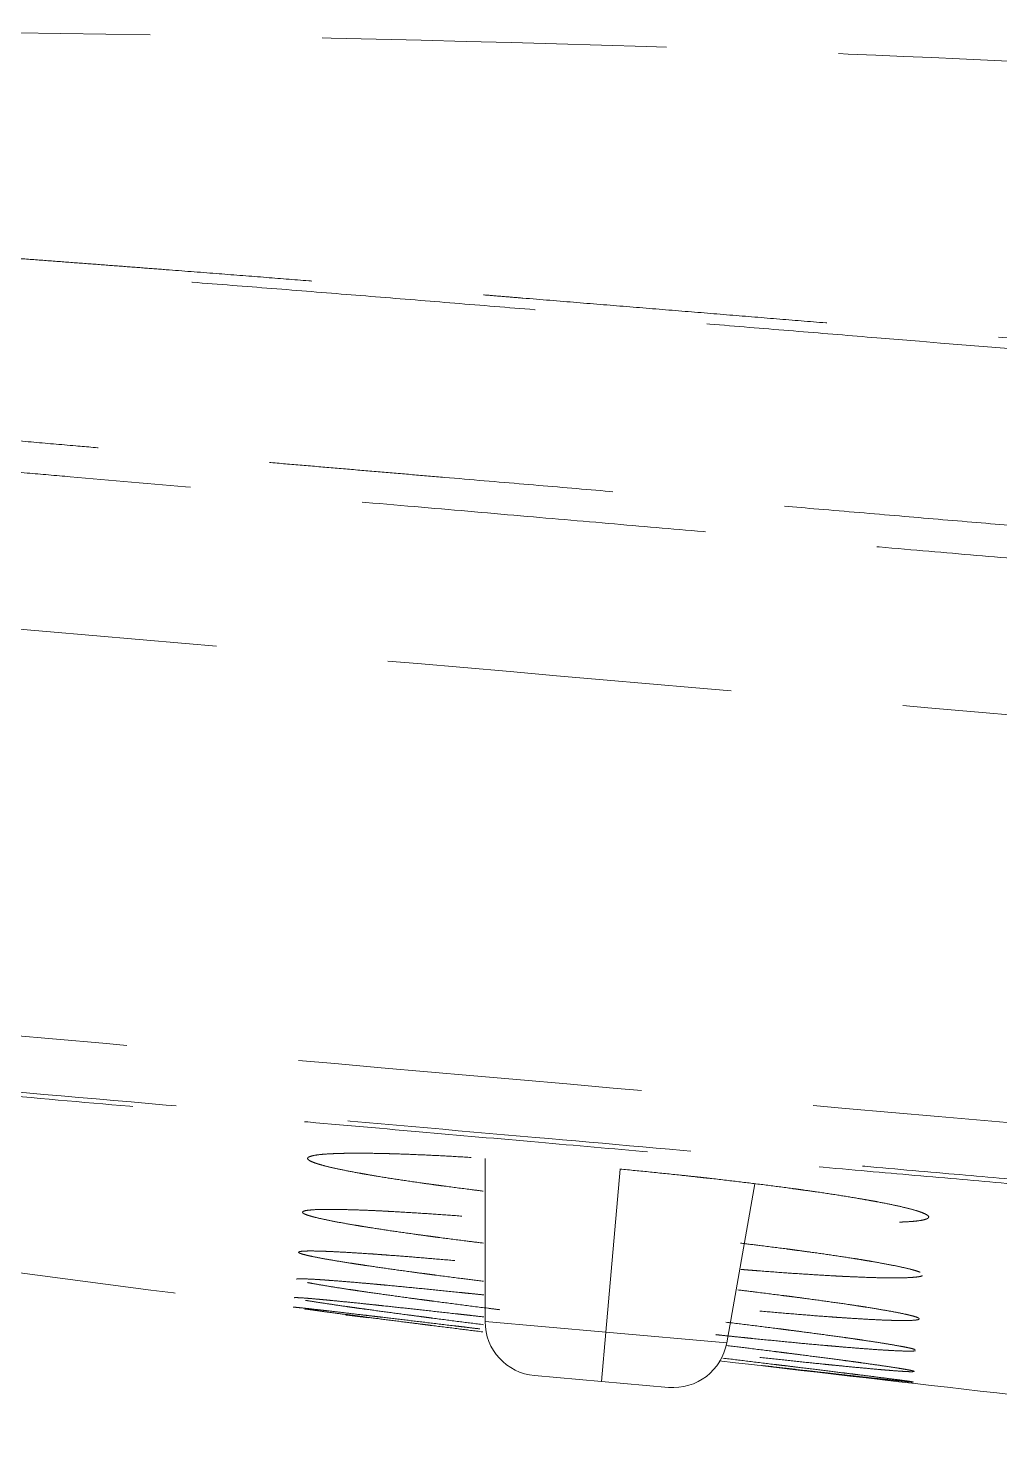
# Model space of a CAD drawing. Header units: millimetres. Extents: x 2433 to 4809, y -10272 to -6912.
# Drawn here: x 3929.85 to 3947.75, y -8259.06 to -8232.76 of the extents above; entities that cross this region are included whole.
import ezdxf

# ---------------------------------------------------------------- set-up
doc = ezdxf.new("R2010")
doc.units = ezdxf.units.MM
doc.linetypes.add('HIDDEN', pattern=[9.525, 6.35, -3.175])
doc.linetypes.add('HIDDEN2', pattern=[4.7625, 3.175, -1.5875])
doc.layers.add('HIDDEN', color=252, linetype='HIDDEN2', lineweight=13)

msp = doc.modelspace()

# ---------------------------------------------------------------- linework, layer by layer
at = {"layer": 'HIDDEN', "linetype": 'HIDDEN', "lineweight": 18, "extrusion": (-1, -2.22045e-16, 0)}
for p, q in [((3938.27, -8253.582), (3938.27, -8256.588)), ((3940.498, -8256.783), (3940.76, -8253.779)), ((3942.725, -8256.978), (3943.241, -8254.053)), ((3940.498, -8256.783), (3938.27, -8256.588)), ((3940.418, -8257.693), (3940.498, -8256.783)), ((3940.498, -8256.783), (3942.725, -8256.978)), ((3940.418, -8257.693), (3939.183, -8257.585)), ((3940.418, -8257.693), (3941.653, -8257.801))]:
    msp.add_line(p, q, dxfattribs=at)
at = {"layer": 'HIDDEN', "linetype": 'HIDDEN', "lineweight": 18}
for centre, start, end in [((3939.27, -8256.588), 180, 265), ((3941.74, -8256.805), 265, 350)]:
    msp.add_arc(centre, 1, start, end, dxfattribs=at)
for points, knots in [([(3951.131, -8233.518), (3948.389, -8233.373), (3941.222, -8233.049), (3928.831, -8232.78), (3917.337, -8232.755), (3910.279, -8232.955), (3908.437, -8233.02)], [0, 0, 0, 0, 0.192828, 0.503966, 0.870556, 1, 1, 1, 1]), ([(4024.563, -8245.685), (4024.448, -8245.672), (4024.219, -8245.646), (4023.875, -8245.608), (4023.53, -8245.57), (4023.186, -8245.531), (4022.841, -8245.493), (4022.497, -8245.456), (4022.152, -8245.418), (4021.807, -8245.38), (4021.462, -8245.343), (4021.117, -8245.306), (4020.771, -8245.269), (4020.426, -8245.231), (4020.08, -8245.195), (4019.735, -8245.158), (4019.389, -8245.121), (4019.043, -8245.085), (4018.696, -8245.048), (4018.35, -8245.012), (4018.052, -8244.981), (4017.768, -8244.952), (4017.466, -8244.92), (4017.063, -8244.879), (4016.559, -8244.827), (4015.953, -8244.765), (4015.247, -8244.693), (4014.438, -8244.612), (4013.527, -8244.52), (4012.515, -8244.42), (4011.092, -8244.28), (4009.287, -8244.105), (4007.124, -8243.9), (4004.935, -8243.696), (4002.721, -8243.49), (4000.495, -8243.283), (3998.206, -8243.071), (3995.857, -8242.853), (3993.448, -8242.63), (3991.039, -8242.408), (3988.632, -8242.186), (3986.228, -8241.966), (3983.828, -8241.746), (3981.431, -8241.528), (3979.039, -8241.312), (3976.651, -8241.098), (3974.267, -8240.887), (3972.33, -8240.716), (3970.685, -8240.573), (3969.178, -8240.442), (3967.212, -8240.273), (3964.784, -8240.065), (3961.89, -8239.82), (3958.963, -8239.575), (3955.536, -8239.289), (3951.137, -8238.924), (3947.101, -8238.591), (3944.044, -8238.34), (3942.59, -8238.221), (3941.124, -8238.1), (3939.65, -8237.979), (3938.175, -8237.859), (3936.71, -8237.739), (3935.25, -8237.622), (3933.787, -8237.506), (3932.227, -8237.385), (3930.66, -8237.265), (3929.177, -8237.154), (3927.952, -8237.063), (3926.985, -8236.993), (3926.274, -8236.942), (3925.685, -8236.9), (3925.134, -8236.861), (3924.534, -8236.819), (3923.935, -8236.778), (3923.336, -8236.737), (3922.737, -8236.697), (3922.139, -8236.657), (3921.541, -8236.617), (3920.943, -8236.578), (3920.346, -8236.539), (3919.749, -8236.5), (3919.351, -8236.475), (3919.152, -8236.462)], [0, 0, 0, 0, 0.003281, 0.006564, 0.009847, 0.013131, 0.016416, 0.019702, 0.022988, 0.026276, 0.029564, 0.032853, 0.036143, 0.039434, 0.042725, 0.046019, 0.049313, 0.052609, 0.055907, 0.059206, 0.062506, 0.064428, 0.067306, 0.071141, 0.075936, 0.081693, 0.088416, 0.096107, 0.104767, 0.1144, 0.125, 0.145345, 0.165834, 0.18664, 0.207702, 0.22888, 0.249995, 0.272859, 0.295713, 0.318553, 0.341371, 0.36416, 0.386914, 0.409625, 0.432291, 0.45491, 0.477487, 0.500036, 0.509962, 0.524224, 0.542838, 0.565827, 0.593224, 0.625058, 0.648979, 0.690618, 0.750053, 0.763742, 0.777533, 0.791423, 0.805433, 0.819477, 0.833379, 0.847143, 0.861035, 0.87501, 0.891555, 0.905627, 0.917249, 0.92643, 0.933176, 0.937495, 0.943195, 0.948888, 0.954576, 0.960262, 0.965947, 0.97163, 0.97731, 0.982987, 0.988661, 0.994332, 1, 1, 1, 1]), ([(3919.242, -8236.285), (3919.341, -8236.292), (3919.537, -8236.304), (3919.827, -8236.322), (3920.112, -8236.34), (3920.39, -8236.358), (3920.662, -8236.375), (3920.928, -8236.392), (3921.187, -8236.409), (3921.441, -8236.425), (3921.688, -8236.441), (3921.929, -8236.457), (3922.164, -8236.472), (3922.393, -8236.487), (3922.616, -8236.502), (3922.833, -8236.516), (3923.044, -8236.53), (3923.248, -8236.544), (3923.447, -8236.557), (3923.639, -8236.57), (3923.826, -8236.583), (3924.006, -8236.595), (3924.181, -8236.607), (3924.349, -8236.619), (3924.512, -8236.63), (3924.669, -8236.641), (3924.819, -8236.651), (3924.964, -8236.661), (3925.103, -8236.671), (3925.236, -8236.68), (3925.363, -8236.689), (3925.484, -8236.697), (3925.6, -8236.705), (3925.709, -8236.713), (3925.995, -8236.733), (3926.453, -8236.765), (3927.079, -8236.809), (3927.687, -8236.853), (3928.277, -8236.896), (3928.851, -8236.937), (3929.407, -8236.978), (3929.945, -8237.018), (3930.467, -8237.057), (3930.971, -8237.095), (3931.459, -8237.132), (3931.93, -8237.168), (3932.545, -8237.215), (3933.295, -8237.273), (3934.172, -8237.341), (3934.893, -8237.398), (3935.468, -8237.444), (3935.907, -8237.479), (3936.334, -8237.513), (3936.747, -8237.546), (3937.148, -8237.579), (3937.536, -8237.61), (3937.911, -8237.641), (3938.274, -8237.67), (3938.624, -8237.699), (3939.186, -8237.745), (3939.956, -8237.808), (3940.933, -8237.888), (3941.892, -8237.966), (3942.832, -8238.043), (3943.753, -8238.119), (3944.657, -8238.193), (3945.829, -8238.289), (3947.258, -8238.406), (3948.931, -8238.544), (3950.55, -8238.677), (3952.375, -8238.828), (3954.391, -8238.995), (3956.588, -8239.177), (3958.404, -8239.328), (3959.863, -8239.45), (3960.987, -8239.545), (3962.091, -8239.637), (3963.178, -8239.729), (3964.251, -8239.82), (3965.243, -8239.904), (3966.157, -8239.982), (3966.992, -8240.054), (3967.818, -8240.125), (3968.638, -8240.195), (3969.455, -8240.266), (3970.271, -8240.336), (3971.088, -8240.407), (3972.07, -8240.493), (3973.215, -8240.594), (3974.522, -8240.709), (3975.833, -8240.825), (3977.158, -8240.944), (3978.313, -8241.047), (3979.293, -8241.135), (3980.094, -8241.207), (3980.901, -8241.281), (3981.717, -8241.354), (3982.542, -8241.429), (3983.379, -8241.506), (3984.227, -8241.583), (3985.215, -8241.673), (3986.348, -8241.777), (3987.632, -8241.895), (3988.947, -8242.016), (3990.297, -8242.14), (3992.269, -8242.322), (3994.925, -8242.568), (3997.66, -8242.822), (3999.889, -8243.029), (4001.335, -8243.164), (4002.605, -8243.282), (4003.701, -8243.384), (4004.745, -8243.481), (4005.747, -8243.575), (4006.719, -8243.666), (4007.771, -8243.765), (4008.905, -8243.873), (4010.123, -8243.991), (4011.146, -8244.09), (4011.953, -8244.17), (4012.525, -8244.227), (4013.121, -8244.286), (4013.74, -8244.348), (4014.383, -8244.413), (4015.05, -8244.481), (4015.742, -8244.551), (4016.459, -8244.625), (4017.2, -8244.702), (4017.781, -8244.763), (4018.203, -8244.807), (4018.467, -8244.835), (4018.759, -8244.866), (4019.08, -8244.9), (4019.429, -8244.937), (4019.807, -8244.978), (4020.213, -8245.021), (4020.649, -8245.068), (4021.113, -8245.119), (4021.607, -8245.172), (4022.13, -8245.23), (4022.682, -8245.291), (4023.264, -8245.355), (4023.876, -8245.424), (4024.294, -8245.471), (4024.507, -8245.495)], [0, 0, 0, 0, 0.002823, 0.005587, 0.008292, 0.010937, 0.013524, 0.016052, 0.018521, 0.020931, 0.023283, 0.025576, 0.027811, 0.029988, 0.032107, 0.034168, 0.036172, 0.038117, 0.040006, 0.041836, 0.04361, 0.045326, 0.046986, 0.048589, 0.050135, 0.051624, 0.053057, 0.054434, 0.055754, 0.057018, 0.058227, 0.059379, 0.060476, 0.061517, 0.062503, 0.068621, 0.07457, 0.080351, 0.085965, 0.091412, 0.096695, 0.101814, 0.10677, 0.111564, 0.116198, 0.120673, 0.12499, 0.13373, 0.142059, 0.149983, 0.154282, 0.158455, 0.162505, 0.166432, 0.170237, 0.173922, 0.177486, 0.180932, 0.184261, 0.187474, 0.196934, 0.206214, 0.215314, 0.224238, 0.232986, 0.24156, 0.249963, 0.266367, 0.282243, 0.297602, 0.312462, 0.334181, 0.354986, 0.374969, 0.385842, 0.396496, 0.406957, 0.417254, 0.427417, 0.437479, 0.445493, 0.453404, 0.461233, 0.469005, 0.476743, 0.48447, 0.492211, 0.49999, 0.512416, 0.524782, 0.537188, 0.549729, 0.562501, 0.570038, 0.577629, 0.585285, 0.593022, 0.60085, 0.608784, 0.616834, 0.62501, 0.636907, 0.649085, 0.661566, 0.674372, 0.687518, 0.717735, 0.750023, 0.765462, 0.781272, 0.791239, 0.80165, 0.812519, 0.821012, 0.830249, 0.840248, 0.851029, 0.86261, 0.875007, 0.880227, 0.88567, 0.891338, 0.897234, 0.90336, 0.909717, 0.916307, 0.923133, 0.930196, 0.937497, 0.939745, 0.942263, 0.94505, 0.948107, 0.951437, 0.95504, 0.958918, 0.963072, 0.967504, 0.972214, 0.977206, 0.982479, 0.988035, 0.993875, 1, 1, 1, 1]), ([(4026.015, -8248.854), (4025.937, -8248.846), (4025.781, -8248.83), (4025.547, -8248.806), (4025.315, -8248.783), (4025.084, -8248.759), (4024.854, -8248.736), (4024.625, -8248.713), (4024.398, -8248.69), (4024.172, -8248.668), (4023.947, -8248.645), (4023.723, -8248.623), (4023.5, -8248.601), (4023.279, -8248.579), (4023.059, -8248.557), (4022.84, -8248.536), (4022.6, -8248.512), (4022.34, -8248.487), (4022.061, -8248.46), (4021.785, -8248.433), (4021.513, -8248.407), (4021.245, -8248.382), (4020.98, -8248.357), (4020.719, -8248.332), (4020.461, -8248.308), (4020.208, -8248.285), (4019.957, -8248.262), (4019.711, -8248.239), (4019.468, -8248.217), (4019.236, -8248.196), (4019.011, -8248.176), (4018.788, -8248.156), (4018.556, -8248.135), (4018.313, -8248.114), (4018.061, -8248.092), (4017.799, -8248.069), (4017.551, -8248.047), (4017.319, -8248.027), (4017.106, -8248.008), (4016.894, -8247.99), (4016.682, -8247.971), (4016.47, -8247.953), (4016.259, -8247.934), (4016.047, -8247.916), (4015.877, -8247.901), (4015.747, -8247.89), (4015.655, -8247.882), (4015.557, -8247.874), (4015.454, -8247.865), (4015.346, -8247.855), (4015.232, -8247.845), (4015.114, -8247.835), (4014.99, -8247.824), (4014.861, -8247.813), (4014.727, -8247.801), (4014.587, -8247.789), (4014.443, -8247.776), (4014.293, -8247.763), (4014.048, -8247.741), (4013.712, -8247.712), (4013.286, -8247.674), (4012.863, -8247.637), (4012.115, -8247.57), (4011.046, -8247.476), (4009.664, -8247.352), (4008.305, -8247.231), (4006.968, -8247.111), (4005.78, -8247.004), (4004.737, -8246.91), (4003.839, -8246.829), (4002.96, -8246.749), (4002.1, -8246.672), (4001.259, -8246.596), (4000.438, -8246.522), (3999.635, -8246.45), (3998.61, -8246.357), (3997.378, -8246.246), (3995.953, -8246.117), (3994.591, -8245.995), (3993.293, -8245.877), (3992.024, -8245.763), (3990.782, -8245.651), (3989.564, -8245.541), (3988.401, -8245.436), (3987.294, -8245.336), (3986.241, -8245.241), (3985.255, -8245.152), (3984.33, -8245.068), (3983.461, -8244.99), (3982.627, -8244.914), (3981.682, -8244.829), (3980.636, -8244.735), (3979.5, -8244.633), (3978.563, -8244.548), (3977.807, -8244.481), (3977.217, -8244.428), (3976.643, -8244.376), (3976.085, -8244.327), (3975.539, -8244.278), (3974.892, -8244.22), (3974.146, -8244.154), (3973.293, -8244.079), (3972.444, -8244.004), (3971.593, -8243.93), (3970.742, -8243.855), (3969.988, -8243.79), (3969.327, -8243.732), (3968.759, -8243.683), (3968.018, -8243.619), (3967.088, -8243.539), (3965.952, -8243.442), (3964.964, -8243.358), (3964.134, -8243.287), (3963.477, -8243.231), (3962.796, -8243.173), (3962.089, -8243.113), (3961.066, -8243.027), (3959.686, -8242.91), (3958.302, -8242.793), (3957.204, -8242.699), (3956.429, -8242.634), (3955.624, -8242.566), (3954.787, -8242.495), (3953.92, -8242.421), (3953.022, -8242.345), (3952.092, -8242.267), (3951.05, -8242.178), (3949.885, -8242.08), (3948.586, -8241.97), (3947.223, -8241.854), (3945.797, -8241.733), (3944.407, -8241.615), (3943.054, -8241.501), (3941.745, -8241.39), (3940.383, -8241.274), (3938.969, -8241.154), (3937.813, -8241.056), (3936.929, -8240.981), (3936.333, -8240.93), (3935.731, -8240.879), (3935.124, -8240.827), (3934.511, -8240.775), (3933.892, -8240.722), (3933.268, -8240.669), (3932.639, -8240.615), (3932.005, -8240.56), (3931.365, -8240.505), (3930.663, -8240.445), (3929.895, -8240.378), (3929.056, -8240.305), (3928.199, -8240.231), (3927.506, -8240.17), (3926.984, -8240.125), (3926.641, -8240.095), (3926.302, -8240.065), (3925.967, -8240.035), (3925.694, -8240.011), (3925.483, -8239.993), (3925.334, -8239.979), (3925.191, -8239.967), (3925.052, -8239.955), (3924.918, -8239.943), (3924.789, -8239.932), (3924.666, -8239.921), (3924.547, -8239.91), (3924.434, -8239.9), (3924.325, -8239.891), (3924.222, -8239.882), (3924.124, -8239.874), (3924.031, -8239.866), (3923.91, -8239.855), (3923.761, -8239.842), (3923.579, -8239.827), (3923.395, -8239.811), (3923.209, -8239.796), (3923.02, -8239.78), (3922.828, -8239.765), (3922.635, -8239.749), (3922.439, -8239.733), (3922.266, -8239.72), (3922.117, -8239.708), (3921.993, -8239.698), (3921.872, -8239.688), (3921.751, -8239.679), (3921.633, -8239.67), (3921.516, -8239.66), (3921.401, -8239.651), (3921.288, -8239.643), (3921.176, -8239.634), (3921.066, -8239.625), (3920.957, -8239.617), (3920.851, -8239.608), (3920.746, -8239.6), (3920.642, -8239.592), (3920.448, -8239.577), (3920.162, -8239.555), (3919.784, -8239.526), (3919.406, -8239.497), (3919.028, -8239.468), (3918.65, -8239.44), (3918.273, -8239.412), (3917.895, -8239.384), (3917.517, -8239.356), (3917.266, -8239.337), (3917.14, -8239.328)], [0, 0, 0, 0, 0.002163, 0.004315, 0.006455, 0.008584, 0.010701, 0.012807, 0.014901, 0.016983, 0.019054, 0.021114, 0.023162, 0.025199, 0.027224, 0.029237, 0.031239, 0.033842, 0.036411, 0.038947, 0.041449, 0.043918, 0.046353, 0.048756, 0.051125, 0.053461, 0.055764, 0.058034, 0.060272, 0.062477, 0.064437, 0.066489, 0.068631, 0.070864, 0.073187, 0.0756, 0.078103, 0.080063, 0.082021, 0.083977, 0.085932, 0.087885, 0.089837, 0.091787, 0.093735, 0.09454, 0.095393, 0.096294, 0.097243, 0.09824, 0.099285, 0.100378, 0.101519, 0.102708, 0.103944, 0.105227, 0.106558, 0.107936, 0.109362, 0.113317, 0.117239, 0.121128, 0.124984, 0.137905, 0.15062, 0.163121, 0.175403, 0.187458, 0.195883, 0.204134, 0.212208, 0.220107, 0.227829, 0.235374, 0.242743, 0.249935, 0.263598, 0.27668, 0.289178, 0.301094, 0.31243, 0.324112, 0.335287, 0.345955, 0.356116, 0.365774, 0.374937, 0.383246, 0.391223, 0.398869, 0.406191, 0.417235, 0.427641, 0.437446, 0.443025, 0.448435, 0.453691, 0.458808, 0.463805, 0.468701, 0.476608, 0.484329, 0.492175, 0.499956, 0.507736, 0.515584, 0.520716, 0.525912, 0.531211, 0.541104, 0.551477, 0.562467, 0.568279, 0.574302, 0.580545, 0.587016, 0.593721, 0.608689, 0.624975, 0.631801, 0.638904, 0.646289, 0.653957, 0.66191, 0.67015, 0.678675, 0.687484, 0.698822, 0.71074, 0.723241, 0.736326, 0.749993, 0.761535, 0.773556, 0.786058, 0.79904, 0.812502, 0.817923, 0.823398, 0.828926, 0.834507, 0.840139, 0.845823, 0.851558, 0.857344, 0.863179, 0.869063, 0.874996, 0.882558, 0.890287, 0.898183, 0.906246, 0.909445, 0.912609, 0.915735, 0.918824, 0.921875, 0.923296, 0.92467, 0.925997, 0.927278, 0.928512, 0.929699, 0.930839, 0.931933, 0.932979, 0.933979, 0.934931, 0.935836, 0.936694, 0.937505, 0.939157, 0.94083, 0.942523, 0.944238, 0.945973, 0.94773, 0.949508, 0.951308, 0.953129, 0.954277, 0.955409, 0.956527, 0.957629, 0.958717, 0.959789, 0.960846, 0.961888, 0.962914, 0.963926, 0.964922, 0.965903, 0.966868, 0.967818, 0.968753, 0.972226, 0.975699, 0.979172, 0.982644, 0.986117, 0.989588, 0.99306, 0.99653, 1, 1, 1, 1]), ([(3917.025, -8239.843), (3917.111, -8239.85), (3917.287, -8239.865), (3917.555, -8239.888), (3917.833, -8239.911), (3918.121, -8239.935), (3918.419, -8239.961), (3918.691, -8239.984), (3918.935, -8240.005), (3919.148, -8240.024), (3919.36, -8240.042), (3919.573, -8240.06), (3919.785, -8240.079), (3919.997, -8240.097), (3920.209, -8240.116), (3920.414, -8240.134), (3920.616, -8240.151), (3920.818, -8240.169), (3921.033, -8240.187), (3921.259, -8240.207), (3921.497, -8240.228), (3921.747, -8240.249), (3922.009, -8240.272), (3922.282, -8240.296), (3922.567, -8240.32), (3922.863, -8240.346), (3923.172, -8240.373), (3923.491, -8240.401), (3924.01, -8240.446), (3924.719, -8240.507), (3925.609, -8240.584), (3926.483, -8240.66), (3927.341, -8240.734), (3928.183, -8240.808), (3929.01, -8240.879), (3929.82, -8240.95), (3931.111, -8241.062), (3932.851, -8241.212), (3935.011, -8241.4), (3937.064, -8241.578), (3939.01, -8241.747), (3940.849, -8241.906), (3942.581, -8242.056), (3944.326, -8242.208), (3946.08, -8242.36), (3947.842, -8242.513), (3949.489, -8242.656), (3950.986, -8242.785), (3952.348, -8242.903), (3953.589, -8243.011), (3954.761, -8243.113), (3955.863, -8243.208), (3956.895, -8243.298), (3957.871, -8243.382), (3958.796, -8243.463), (3959.675, -8243.539), (3960.501, -8243.61), (3961.354, -8243.684), (3962.226, -8243.76), (3963.115, -8243.837), (3963.932, -8243.908), (3964.657, -8243.971), (3965.298, -8244.026), (3965.867, -8244.076), (3966.535, -8244.134), (3967.28, -8244.198), (3968.005, -8244.261), (3968.574, -8244.31), (3969.014, -8244.349), (3969.426, -8244.384), (3969.79, -8244.416), (3970.111, -8244.444), (3970.396, -8244.469), (3970.726, -8244.498), (3971.102, -8244.53), (3971.386, -8244.555), (3971.527, -8244.568)], [0, 0, 0, 0, 0.00476, 0.0097, 0.014819, 0.020118, 0.025596, 0.031253, 0.035165, 0.039076, 0.042985, 0.046892, 0.050798, 0.054701, 0.058603, 0.062503, 0.066016, 0.069746, 0.073692, 0.077855, 0.082234, 0.086828, 0.091637, 0.096662, 0.101902, 0.107355, 0.113023, 0.118905, 0.125, 0.141646, 0.158001, 0.174063, 0.189833, 0.205311, 0.220497, 0.235391, 0.249993, 0.29161, 0.331263, 0.368948, 0.404662, 0.438405, 0.47018, 0.499991, 0.53441, 0.566718, 0.59691, 0.624989, 0.649027, 0.671786, 0.693261, 0.713452, 0.73236, 0.749991, 0.767096, 0.783214, 0.798345, 0.812492, 0.830054, 0.846325, 0.861301, 0.874993, 0.88614, 0.896555, 0.906245, 0.922831, 0.937496, 0.946087, 0.954128, 0.961662, 0.968748, 0.974127, 0.979316, 0.984374, 0.992254, 1, 1, 1, 1]), ([(3971.274, -8247.432), (3966.704, -8247.032), (3962.134, -8246.638), (3952.997, -8245.847), (3948.43, -8245.451), (3939.302, -8244.661), (3934.741, -8244.265), (3927.905, -8243.673), (3925.628, -8243.476), (3922.213, -8243.18), (3921.075, -8243.081), (3918.8, -8242.884), (3917.663, -8242.785), (3916.525, -8242.691)], [0, 0, 0, 0, 0.25, 0.25, 0.5, 0.5, 0.75, 0.75, 0.875, 0.875, 0.9375, 0.9375, 1, 1, 1, 1]), ([(3915.85, -8250.112), (3918.125, -8250.314), (3920.401, -8250.512), (3924.956, -8250.911), (3927.234, -8251.11), (3934.071, -8251.71), (3938.633, -8252.11), (3952.332, -8253.311), (3961.475, -8254.113), (3970.619, -8254.913)], [0, 0, 0, 0, 0.125, 0.125, 0.25, 0.25, 0.5, 0.5, 1, 1, 1, 1]), ([(3970.53, -8255.942), (3970.513, -8255.94), (3970.479, -8255.937), (3970.429, -8255.933), (3970.379, -8255.929), (3970.329, -8255.924), (3970.279, -8255.92), (3970.229, -8255.915), (3970.178, -8255.911), (3970.126, -8255.906), (3970.073, -8255.902), (3970.018, -8255.897), (3969.962, -8255.892), (3969.904, -8255.887), (3969.84, -8255.881), (3969.77, -8255.875), (3969.692, -8255.868), (3969.611, -8255.861), (3969.526, -8255.854), (3969.437, -8255.846), (3969.344, -8255.838), (3969.247, -8255.829), (3969.146, -8255.821), (3969.04, -8255.811), (3968.931, -8255.802), (3968.767, -8255.787), (3968.537, -8255.767), (3968.232, -8255.741), (3967.89, -8255.711), (3967.511, -8255.677), (3967.164, -8255.647), (3966.858, -8255.62), (3966.599, -8255.597), (3966.322, -8255.573), (3966.028, -8255.547), (3965.717, -8255.52), (3965.331, -8255.486), (3964.858, -8255.445), (3964.288, -8255.395), (3963.558, -8255.331), (3962.639, -8255.25), (3961.498, -8255.15), (3960.344, -8255.049), (3959.19, -8254.948), (3958.049, -8254.848), (3956.592, -8254.72), (3954.756, -8254.559), (3952.474, -8254.359), (3950.345, -8254.173), (3948.426, -8254.004), (3946.776, -8253.86), (3945.006, -8253.705), (3942.466, -8253.482), (3938.999, -8253.178), (3934.443, -8252.779), (3930.488, -8252.432), (3927.293, -8252.152), (3925.018, -8251.953), (3922.881, -8251.766), (3920.948, -8251.596), (3919.716, -8251.488), (3918.939, -8251.42), (3918.559, -8251.387), (3918.087, -8251.346), (3917.622, -8251.305), (3917.203, -8251.268), (3916.873, -8251.239), (3916.574, -8251.213), (3916.305, -8251.189), (3916.068, -8251.168), (3915.92, -8251.155), (3915.851, -8251.149)], [0, 0, 0, 0, 0.00093, 0.001846, 0.002755, 0.003662, 0.004571, 0.005489, 0.006419, 0.007367, 0.008336, 0.00933, 0.010354, 0.01141, 0.012501, 0.01386, 0.015278, 0.016761, 0.018312, 0.019934, 0.02163, 0.023401, 0.025249, 0.027174, 0.029176, 0.031253, 0.03616, 0.041729, 0.047976, 0.054905, 0.062506, 0.066938, 0.071679, 0.076731, 0.082096, 0.087772, 0.093759, 0.103254, 0.113671, 0.125011, 0.143197, 0.164032, 0.187516, 0.206429, 0.227264, 0.25002, 0.286248, 0.327918, 0.375029, 0.402973, 0.433122, 0.465478, 0.500039, 0.572373, 0.6557, 0.750021, 0.78956, 0.83122, 0.875001, 0.907035, 0.937497, 0.942783, 0.949752, 0.958407, 0.968747, 0.975374, 0.981433, 0.986926, 0.991851, 0.996209, 1, 1, 1, 1]), ([(3915.963, -8251.236), (3916.057, -8251.245), (3916.253, -8251.262), (3916.563, -8251.29), (3916.903, -8251.32), (3917.273, -8251.353), (3917.624, -8251.384), (3917.947, -8251.412), (3918.23, -8251.437), (3918.514, -8251.462), (3918.797, -8251.487), (3919.08, -8251.512), (3919.346, -8251.535), (3919.6, -8251.557), (3919.846, -8251.579), (3920.109, -8251.602), (3920.387, -8251.626), (3920.681, -8251.652), (3920.99, -8251.679), (3921.315, -8251.708), (3921.656, -8251.738), (3922.012, -8251.769), (3922.383, -8251.802), (3922.981, -8251.854), (3923.793, -8251.926), (3924.808, -8252.015), (3925.801, -8252.102), (3926.774, -8252.188), (3927.726, -8252.271), (3928.657, -8252.353), (3930.15, -8252.484), (3932.165, -8252.661), (3934.658, -8252.88), (3937.005, -8253.087), (3939.204, -8253.28), (3941.256, -8253.46), (3943.202, -8253.631), (3945.052, -8253.794), (3946.817, -8253.949), (3948.465, -8254.093), (3949.902, -8254.22), (3951.15, -8254.329), (3952.231, -8254.424), (3953.259, -8254.515), (3954.234, -8254.601), (3955.157, -8254.682), (3956.027, -8254.758), (3957.002, -8254.844), (3958.067, -8254.937), (3959.205, -8255.037), (3960.19, -8255.124), (3961.04, -8255.198), (3961.771, -8255.263), (3962.454, -8255.323), (3963.089, -8255.379), (3963.798, -8255.441), (3964.563, -8255.508), (3965.34, -8255.576), (3966.006, -8255.635), (3966.575, -8255.685), (3967.18, -8255.738), (3967.807, -8255.793), (3968.384, -8255.844), (3968.831, -8255.883), (3969.172, -8255.913), (3969.438, -8255.936), (3969.633, -8255.953), (3969.766, -8255.965), (3969.895, -8255.976), (3970.022, -8255.987), (3970.147, -8255.998), (3970.272, -8256.009), (3970.398, -8256.02), (3970.481, -8256.028), (3970.524, -8256.031)], [0, 0, 0, 0, 0.005151, 0.010852, 0.017103, 0.023903, 0.031252, 0.036466, 0.041678, 0.046888, 0.052095, 0.0573, 0.062502, 0.066749, 0.071284, 0.076106, 0.081216, 0.086613, 0.092297, 0.098266, 0.104522, 0.111063, 0.117889, 0.125, 0.144009, 0.162634, 0.180874, 0.198731, 0.216202, 0.23329, 0.249993, 0.298424, 0.344152, 0.387173, 0.427485, 0.465089, 0.499991, 0.53446, 0.566783, 0.596959, 0.624989, 0.645739, 0.665527, 0.68435, 0.702208, 0.719099, 0.735026, 0.749991, 0.772645, 0.793478, 0.812492, 0.826748, 0.840128, 0.852628, 0.864248, 0.874994, 0.891527, 0.906245, 0.91767, 0.928083, 0.937496, 0.950865, 0.962498, 0.969176, 0.9754, 0.981249, 0.983738, 0.986155, 0.988515, 0.990832, 0.993122, 0.995402, 0.997689, 1, 1, 1, 1]), ([(3938.236, -8254.185), (3938.157, -8254.175), (3938.078, -8254.165), (3937.836, -8254.134), (3937.676, -8254.114), (3937.481, -8254.087), (3937.442, -8254.082), (3937.365, -8254.072), (3937.327, -8254.066), (3937.213, -8254.051), (3937.139, -8254.04), (3936.922, -8254.01), (3936.784, -8253.989), (3936.523, -8253.949), (3936.399, -8253.93), (3936.222, -8253.9), (3936.165, -8253.891), (3936.083, -8253.876), (3936.055, -8253.872), (3936.002, -8253.862), (3935.975, -8253.857), (3935.846, -8253.834), (3935.751, -8253.816), (3935.577, -8253.78), (3935.499, -8253.763), (3935.357, -8253.73), (3935.295, -8253.714), (3935.227, -8253.695), (3935.214, -8253.691), (3935.189, -8253.684), (3935.177, -8253.68), (3935.143, -8253.669), (3935.123, -8253.662), (3935.069, -8253.641), (3935.042, -8253.628), (3935.006, -8253.603), (3934.997, -8253.592), (3934.998, -8253.576), (3935.001, -8253.571), (3935.009, -8253.563), (3935.012, -8253.561), (3935.019, -8253.556), (3935.024, -8253.554), (3935.048, -8253.543), (3935.077, -8253.535), (3935.152, -8253.52), (3935.199, -8253.514), (3935.309, -8253.503), (3935.373, -8253.499), (3935.464, -8253.495), (3935.483, -8253.494), (3935.521, -8253.492), (3935.581, -8253.49), (3935.644, -8253.489), (3935.777, -8253.486), (3935.873, -8253.486), (3936.081, -8253.486), (3936.192, -8253.488), (3936.37, -8253.491), (3936.432, -8253.493), (3936.527, -8253.495), (3936.559, -8253.496), (3936.625, -8253.498), (3936.658, -8253.499), (3936.825, -8253.505), (3936.964, -8253.51), (3937.254, -8253.523), (3937.405, -8253.53), (3937.717, -8253.547), (3937.878, -8253.556), (3938.087, -8253.569), (3938.129, -8253.572), (3938.214, -8253.577), (3938.341, -8253.585), (3938.47, -8253.594), (3938.73, -8253.611), (3938.906, -8253.624), (3939.263, -8253.651), (3939.444, -8253.665), (3939.721, -8253.687), (3939.814, -8253.695), (3940.001, -8253.711), (3940.095, -8253.719), (3940.376, -8253.744), (3940.565, -8253.761), (3940.754, -8253.778)], [0, 0, 0, 0, 0.017181, 0.017181, 0.053582, 0.053582, 0.062682, 0.062682, 0.071782, 0.071782, 0.089983, 0.089983, 0.126383, 0.126383, 0.162784, 0.162784, 0.180984, 0.180984, 0.190084, 0.190084, 0.199185, 0.199185, 0.235585, 0.235585, 0.271986, 0.271986, 0.308387, 0.308387, 0.317487, 0.317487, 0.326587, 0.326587, 0.344787, 0.344787, 0.381188, 0.381188, 0.417589, 0.417589, 0.435789, 0.435789, 0.444889, 0.444889, 0.45399, 0.45399, 0.49039, 0.49039, 0.526791, 0.526791, 0.563192, 0.563192, 0.572292, 0.572292, 0.581392, 0.599592, 0.599592, 0.635993, 0.635993, 0.672394, 0.672394, 0.690594, 0.690594, 0.699694, 0.699694, 0.708794, 0.708794, 0.745195, 0.745195, 0.781596, 0.781596, 0.817997, 0.817997, 0.827097, 0.827097, 0.836197, 0.854397, 0.854397, 0.890798, 0.890798, 0.927199, 0.927199, 0.945399, 0.945399, 0.963599, 0.963599, 1, 1, 1, 1]), ([(3940.754, -8253.778), (3940.943, -8253.796), (3941.131, -8253.814), (3941.503, -8253.852), (3941.688, -8253.871), (3941.963, -8253.9), (3942.054, -8253.91), (3942.191, -8253.925), (3942.236, -8253.93), (3942.327, -8253.94), (3942.372, -8253.945), (3942.598, -8253.97), (3942.774, -8253.991), (3943.118, -8254.032), (3943.286, -8254.053), (3943.614, -8254.094), (3943.775, -8254.115), (3943.969, -8254.142), (3944.008, -8254.147), (3944.085, -8254.158), (3944.123, -8254.163), (3944.237, -8254.179), (3944.31, -8254.189), (3944.527, -8254.22), (3944.664, -8254.241), (3944.925, -8254.282), (3945.049, -8254.302), (3945.225, -8254.332), (3945.282, -8254.342), (3945.365, -8254.357), (3945.392, -8254.362), (3945.446, -8254.371), (3945.472, -8254.376), (3945.601, -8254.4), (3945.696, -8254.419), (3945.869, -8254.456), (3945.948, -8254.473), (3946.089, -8254.508), (3946.151, -8254.524), (3946.219, -8254.544), (3946.232, -8254.548), (3946.257, -8254.556), (3946.292, -8254.568), (3946.323, -8254.579), (3946.377, -8254.601), (3946.404, -8254.615), (3946.44, -8254.64), (3946.449, -8254.652), (3946.447, -8254.669), (3946.445, -8254.675), (3946.437, -8254.682), (3946.434, -8254.685), (3946.426, -8254.69), (3946.422, -8254.692), (3946.397, -8254.704), (3946.368, -8254.712), (3946.292, -8254.727), (3946.199, -8254.74), (3946.072, -8254.749), (3945.981, -8254.753), (3945.962, -8254.754), (3945.923, -8254.756), (3945.864, -8254.758), (3945.801, -8254.759), (3945.668, -8254.761), (3945.572, -8254.762), (3945.366, -8254.76), (3945.255, -8254.759), (3945.076, -8254.755), (3945.015, -8254.753), (3944.92, -8254.75), (3944.888, -8254.749), (3944.823, -8254.747), (3944.79, -8254.746), (3944.623, -8254.74), (3944.484, -8254.734), (3944.195, -8254.72), (3944.045, -8254.713), (3943.733, -8254.695), (3943.572, -8254.685), (3943.363, -8254.672), (3943.321, -8254.669), (3943.237, -8254.663), (3943.194, -8254.66), (3943.15, -8254.657), (3943.15, -8254.657)], [0, 0, 0, 0, 0.036358, 0.036358, 0.072715, 0.072715, 0.090894, 0.090894, 0.099984, 0.099984, 0.109073, 0.109073, 0.145431, 0.145431, 0.181788, 0.181788, 0.218146, 0.218146, 0.227236, 0.227236, 0.236325, 0.236325, 0.254504, 0.254504, 0.290861, 0.290861, 0.327219, 0.327219, 0.345398, 0.345398, 0.354487, 0.354487, 0.363577, 0.363577, 0.399935, 0.399935, 0.436292, 0.436292, 0.47265, 0.47265, 0.481739, 0.481739, 0.490829, 0.509008, 0.509008, 0.545365, 0.545365, 0.581723, 0.581723, 0.599902, 0.599902, 0.608991, 0.608991, 0.618081, 0.618081, 0.654438, 0.654438, 0.690796, 0.727154, 0.727154, 0.736243, 0.736243, 0.745333, 0.763511, 0.763511, 0.799869, 0.799869, 0.836227, 0.836227, 0.854406, 0.854406, 0.863495, 0.863495, 0.872584, 0.872584, 0.908942, 0.908942, 0.9453, 0.9453, 0.981658, 0.981658, 0.990747, 0.990747, 0.999836, 1, 1, 1, 1]), ([(3938.238, -8255.143), (3938.13, -8255.13), (3938.023, -8255.116), (3937.753, -8255.082), (3937.593, -8255.062), (3937.397, -8255.036), (3937.359, -8255.031), (3937.281, -8255.02), (3937.243, -8255.015), (3937.129, -8255), (3937.055, -8254.99), (3936.838, -8254.96), (3936.7, -8254.94), (3936.438, -8254.902), (3936.314, -8254.883), (3936.137, -8254.855), (3936.08, -8254.846), (3935.997, -8254.833), (3935.97, -8254.828), (3935.916, -8254.819), (3935.889, -8254.815), (3935.76, -8254.793), (3935.664, -8254.776), (3935.49, -8254.744), (3935.411, -8254.728), (3935.269, -8254.699), (3935.206, -8254.685), (3935.138, -8254.668), (3935.125, -8254.665), (3935.099, -8254.658), (3935.087, -8254.655), (3935.053, -8254.645), (3935.032, -8254.639), (3934.977, -8254.622), (3934.95, -8254.611), (3934.913, -8254.591), (3934.904, -8254.582), (3934.904, -8254.569), (3934.907, -8254.565), (3934.914, -8254.56), (3934.917, -8254.558), (3934.924, -8254.555), (3934.929, -8254.553), (3934.953, -8254.545), (3934.981, -8254.54), (3935.056, -8254.532), (3935.102, -8254.528), (3935.212, -8254.523), (3935.275, -8254.522), (3935.366, -8254.522), (3935.384, -8254.521), (3935.423, -8254.522), (3935.482, -8254.522), (3935.545, -8254.523), (3935.677, -8254.525), (3935.773, -8254.527), (3935.98, -8254.534), (3936.091, -8254.538), (3936.269, -8254.546), (3936.33, -8254.549), (3936.425, -8254.554), (3936.457, -8254.556), (3936.523, -8254.559), (3936.556, -8254.561), (3936.722, -8254.57), (3936.861, -8254.578), (3937.151, -8254.597), (3937.451, -8254.617), (3937.774, -8254.64), (3937.982, -8254.656), (3938.024, -8254.659), (3938.109, -8254.665), (3938.171, -8254.67), (3938.233, -8254.675), (3938.253, -8254.676)], [0, 0, 0, 0, 0.02752, 0.02752, 0.070521, 0.070521, 0.081271, 0.081271, 0.092021, 0.092021, 0.113521, 0.113521, 0.156522, 0.156522, 0.199523, 0.199523, 0.221023, 0.221023, 0.231773, 0.231773, 0.242523, 0.242523, 0.285524, 0.285524, 0.328524, 0.328524, 0.371525, 0.371525, 0.382275, 0.382275, 0.393025, 0.393025, 0.414526, 0.414526, 0.457526, 0.457526, 0.500527, 0.500527, 0.522027, 0.522027, 0.532777, 0.532777, 0.543527, 0.543527, 0.586528, 0.586528, 0.629528, 0.629528, 0.672529, 0.672529, 0.683279, 0.683279, 0.694029, 0.71553, 0.71553, 0.75853, 0.75853, 0.801531, 0.801531, 0.823031, 0.823031, 0.833781, 0.833781, 0.844531, 0.844531, 0.887532, 0.887532, 0.930533, 0.973533, 0.973533, 0.984283, 0.984283, 0.995033, 1, 1, 1, 1]), ([(3942.978, -8255.143), (3943.102, -8255.158), (3943.223, -8255.173), (3943.506, -8255.208), (3943.667, -8255.229), (3943.862, -8255.254), (3943.901, -8255.259), (3943.978, -8255.269), (3944.016, -8255.275), (3944.129, -8255.29), (3944.203, -8255.3), (3944.42, -8255.33), (3944.558, -8255.349), (3944.819, -8255.388), (3944.944, -8255.407), (3945.12, -8255.434), (3945.177, -8255.444), (3945.26, -8255.457), (3945.287, -8255.462), (3945.341, -8255.471), (3945.368, -8255.475), (3945.497, -8255.498), (3945.592, -8255.515), (3945.766, -8255.548), (3945.845, -8255.563), (3945.987, -8255.594), (3946.05, -8255.608), (3946.118, -8255.626), (3946.131, -8255.629), (3946.156, -8255.636), (3946.192, -8255.646), (3946.223, -8255.656), (3946.26, -8255.668), (3946.277, -8255.675), (3946.291, -8255.68)], [0, 0, 0, 0, 0.070854, 0.070854, 0.168448, 0.168448, 0.192846, 0.192846, 0.217245, 0.217245, 0.266042, 0.266042, 0.363637, 0.363637, 0.461231, 0.461231, 0.510028, 0.510028, 0.534427, 0.534427, 0.558825, 0.558825, 0.65642, 0.65642, 0.754014, 0.754014, 0.851608, 0.851608, 0.876007, 0.876007, 0.900405, 0.949203, 0.949203, 1, 1, 1, 1]), ([(3926.261, -8255.225), (3928.487, -8255.53), (3931.772, -8255.968), (3935.06, -8256.388), (3936.118, -8256.521)], [0, 0, 0, 0, 0.678169, 1, 1, 1, 1]), ([(3938.24, -8255.846), (3938.11, -8255.83), (3937.982, -8255.814), (3937.692, -8255.777), (3937.531, -8255.756), (3937.335, -8255.73), (3937.297, -8255.725), (3937.219, -8255.715), (3937.181, -8255.71), (3937.067, -8255.695), (3936.993, -8255.685), (3936.776, -8255.655), (3936.637, -8255.636), (3936.375, -8255.599), (3936.25, -8255.581), (3936.073, -8255.555), (3936.016, -8255.547), (3935.932, -8255.534), (3935.905, -8255.53), (3935.851, -8255.521), (3935.824, -8255.517), (3935.694, -8255.497), (3935.599, -8255.482), (3935.424, -8255.452), (3935.344, -8255.439), (3935.201, -8255.413), (3935.138, -8255.4), (3935.055, -8255.383), (3935.03, -8255.378), (3934.984, -8255.367), (3934.963, -8255.362), (3934.907, -8255.348), (3934.879, -8255.339), (3934.842, -8255.324), (3934.832, -8255.317), (3934.832, -8255.309), (3934.834, -8255.306), (3934.841, -8255.303), (3934.844, -8255.302), (3934.851, -8255.3), (3934.855, -8255.299), (3934.879, -8255.294), (3934.907, -8255.291), (3934.981, -8255.288), (3935.027, -8255.288), (3935.136, -8255.288), (3935.199, -8255.29), (3935.289, -8255.293), (3935.308, -8255.293), (3935.346, -8255.295), (3935.404, -8255.297), (3935.467, -8255.3), (3935.599, -8255.307), (3935.695, -8255.312), (3935.901, -8255.324), (3936.011, -8255.331), (3936.189, -8255.343), (3936.25, -8255.347), (3936.345, -8255.354), (3936.377, -8255.357), (3936.442, -8255.361), (3936.475, -8255.364), (3936.641, -8255.376), (3936.78, -8255.387), (3937.068, -8255.41), (3937.368, -8255.435), (3937.69, -8255.463), (3937.898, -8255.481), (3937.94, -8255.485), (3938.025, -8255.492), (3938.113, -8255.5), (3938.202, -8255.508), (3938.249, -8255.513)], [0, 0, 0, 0, 0.03246, 0.03246, 0.074946, 0.074946, 0.085567, 0.085567, 0.096189, 0.096189, 0.117432, 0.117432, 0.159918, 0.159918, 0.202405, 0.202405, 0.223648, 0.223648, 0.234269, 0.234269, 0.244891, 0.244891, 0.287377, 0.287377, 0.329864, 0.329864, 0.37235, 0.37235, 0.393593, 0.393593, 0.414836, 0.414836, 0.457323, 0.457323, 0.499809, 0.499809, 0.521052, 0.521052, 0.531674, 0.531674, 0.542295, 0.542295, 0.584781, 0.584781, 0.627268, 0.627268, 0.669754, 0.669754, 0.680376, 0.680376, 0.690997, 0.71224, 0.71224, 0.754727, 0.754727, 0.797213, 0.797213, 0.818456, 0.818456, 0.829078, 0.829078, 0.839699, 0.839699, 0.882185, 0.882185, 0.924672, 0.967158, 0.967158, 0.97778, 0.97778, 0.988401, 1, 1, 1, 1]), ([(3946.334, -8255.743), (3946.334, -8255.743), (3946.334, -8255.743), (3946.33, -8255.745), (3946.325, -8255.747), (3946.301, -8255.756), (3946.272, -8255.762), (3946.198, -8255.771), (3946.151, -8255.775), (3946.042, -8255.781), (3945.978, -8255.783), (3945.888, -8255.784), (3945.869, -8255.784), (3945.831, -8255.784), (3945.772, -8255.784), (3945.708, -8255.784), (3945.576, -8255.782), (3945.481, -8255.78), (3945.275, -8255.773), (3945.164, -8255.769), (3944.986, -8255.761), (3944.925, -8255.758), (3944.83, -8255.754), (3944.798, -8255.752), (3944.733, -8255.749), (3944.7, -8255.747), (3944.534, -8255.738), (3944.395, -8255.729), (3944.107, -8255.711), (3943.957, -8255.701), (3943.646, -8255.679), (3943.485, -8255.667), (3943.276, -8255.651), (3943.234, -8255.648), (3943.15, -8255.641), (3943.081, -8255.635), (3943.011, -8255.63), (3942.983, -8255.628)], [0, 0, 0, 0, 0.001144, 0.001144, 0.024031, 0.024031, 0.115576, 0.115576, 0.207122, 0.207122, 0.298668, 0.298668, 0.321554, 0.321554, 0.344441, 0.390214, 0.390214, 0.481759, 0.481759, 0.573305, 0.573305, 0.619078, 0.619078, 0.641964, 0.641964, 0.664851, 0.664851, 0.756397, 0.756397, 0.847942, 0.847942, 0.939488, 0.939488, 0.962375, 0.962375, 0.985261, 1, 1, 1, 1]), ([(3934.792, -8255.805), (3934.793, -8255.805), (3934.794, -8255.805), (3934.799, -8255.804), (3934.803, -8255.804), (3934.826, -8255.801), (3934.853, -8255.801), (3934.927, -8255.801), (3934.972, -8255.803), (3935.08, -8255.808), (3935.143, -8255.811), (3935.232, -8255.817), (3935.251, -8255.818), (3935.289, -8255.821), (3935.347, -8255.825), (3935.41, -8255.83), (3935.541, -8255.839), (3935.636, -8255.847), (3935.841, -8255.864), (3935.952, -8255.874), (3936.129, -8255.889), (3936.19, -8255.895), (3936.284, -8255.903), (3936.316, -8255.906), (3936.381, -8255.912), (3936.545, -8255.928), (3936.718, -8255.944), (3937.006, -8255.972), (3937.306, -8256.001), (3937.627, -8256.034), (3937.835, -8256.055), (3937.877, -8256.06), (3937.961, -8256.068), (3938.069, -8256.079), (3938.179, -8256.091), (3938.247, -8256.098)], [0, 0, 0, 0, 0.007525, 0.007525, 0.02979, 0.02979, 0.118849, 0.118849, 0.207908, 0.207908, 0.296967, 0.296967, 0.319232, 0.319232, 0.341497, 0.386026, 0.386026, 0.475085, 0.475085, 0.564145, 0.564145, 0.608674, 0.608674, 0.630939, 0.630939, 0.653204, 0.742263, 0.742263, 0.831322, 0.920381, 0.920381, 0.942646, 0.942646, 0.964911, 1, 1, 1, 1]), ([(3938.543, -8256.371), (3938.468, -8256.361), (3938.393, -8256.352), (3938.147, -8256.321), (3937.979, -8256.3), (3937.65, -8256.257), (3937.489, -8256.236), (3937.293, -8256.21), (3937.255, -8256.205), (3937.177, -8256.195), (3937.139, -8256.19), (3937.025, -8256.175), (3936.951, -8256.165), (3936.733, -8256.135), (3936.595, -8256.116), (3936.332, -8256.079), (3936.207, -8256.062), (3936.029, -8256.036), (3935.972, -8256.028), (3935.888, -8256.015), (3935.861, -8256.011), (3935.807, -8256.003), (3935.78, -8255.999), (3935.649, -8255.98), (3935.554, -8255.965), (3935.378, -8255.937), (3935.298, -8255.924), (3935.154, -8255.899), (3935.091, -8255.888), (3935.022, -8255.875), (3935.008, -8255.873), (3934.995, -8255.87), (3934.994, -8255.87), (3934.993, -8255.87)], [0, 0, 0, 0, 0.044061, 0.044061, 0.14725, 0.14725, 0.250438, 0.250438, 0.276236, 0.276236, 0.302033, 0.302033, 0.353627, 0.353627, 0.456815, 0.456815, 0.560004, 0.560004, 0.611598, 0.611598, 0.637395, 0.637395, 0.663192, 0.663192, 0.766381, 0.766381, 0.869569, 0.869569, 0.972758, 0.972758, 0.998555, 0.998555, 1, 1, 1, 1]), ([(3934.75, -8256.149), (3934.751, -8256.149), (3934.751, -8256.149), (3934.754, -8256.148), (3934.757, -8256.148), (3934.764, -8256.148), (3934.768, -8256.148), (3934.79, -8256.147), (3934.818, -8256.148), (3934.89, -8256.152), (3934.935, -8256.155), (3935.043, -8256.164), (3935.105, -8256.169), (3935.194, -8256.177), (3935.213, -8256.179), (3935.251, -8256.182), (3935.309, -8256.188), (3935.371, -8256.194), (3935.502, -8256.206), (3935.597, -8256.216), (3935.801, -8256.236), (3935.911, -8256.247), (3936.088, -8256.266), (3936.149, -8256.272), (3936.243, -8256.282), (3936.275, -8256.286), (3936.34, -8256.293), (3936.373, -8256.296), (3936.538, -8256.314), (3936.676, -8256.329), (3936.964, -8256.36), (3937.263, -8256.393), (3937.584, -8256.429), (3937.791, -8256.452), (3937.833, -8256.457), (3937.917, -8256.466), (3938.04, -8256.48), (3938.164, -8256.494), (3938.246, -8256.503)], [0, 0, 0, 0, 0.005716, 0.005716, 0.027373, 0.027373, 0.04903, 0.04903, 0.135659, 0.135659, 0.222288, 0.222288, 0.308917, 0.308917, 0.330574, 0.330574, 0.352232, 0.395546, 0.395546, 0.482175, 0.482175, 0.568804, 0.568804, 0.612119, 0.612119, 0.633776, 0.633776, 0.655433, 0.655433, 0.742062, 0.742062, 0.828691, 0.91532, 0.91532, 0.936977, 0.936977, 0.958635, 1, 1, 1, 1]), ([(3938.243, -8256.647), (3938.088, -8256.627), (3937.936, -8256.608), (3937.623, -8256.568), (3937.462, -8256.547), (3937.267, -8256.521), (3937.228, -8256.516), (3937.15, -8256.506), (3937.112, -8256.501), (3936.998, -8256.486), (3936.924, -8256.476), (3936.706, -8256.448), (3936.567, -8256.429), (3936.304, -8256.393), (3936.178, -8256.376), (3936.001, -8256.352), (3935.943, -8256.344), (3935.859, -8256.332), (3935.832, -8256.328), (3935.778, -8256.321), (3935.751, -8256.317), (3935.62, -8256.298), (3935.524, -8256.284), (3935.348, -8256.258), (3935.268, -8256.246), (3935.124, -8256.224), (3935.06, -8256.214), (3934.99, -8256.203), (3934.977, -8256.2), (3934.963, -8256.198), (3934.962, -8256.198), (3934.961, -8256.198)], [0, 0, 0, 0, 0.098457, 0.098457, 0.20749, 0.20749, 0.234749, 0.234749, 0.262007, 0.262007, 0.316524, 0.316524, 0.425557, 0.425557, 0.534591, 0.534591, 0.589107, 0.589107, 0.616366, 0.616366, 0.643624, 0.643624, 0.752657, 0.752657, 0.861691, 0.861691, 0.970724, 0.970724, 0.997982, 0.997982, 1, 1, 1, 1]), ([(3942.928, -8256.005), (3943.039, -8256.019), (3943.148, -8256.032), (3943.419, -8256.065), (3943.58, -8256.086), (3943.775, -8256.111), (3943.814, -8256.116), (3943.891, -8256.126), (3943.929, -8256.13), (3944.043, -8256.145), (3944.117, -8256.155), (3944.334, -8256.184), (3944.472, -8256.203), (3944.734, -8256.24), (3944.859, -8256.257), (3945.035, -8256.284), (3945.093, -8256.292), (3945.176, -8256.305), (3945.203, -8256.309), (3945.257, -8256.317), (3945.284, -8256.322), (3945.414, -8256.342), (3945.509, -8256.358), (3945.684, -8256.388), (3945.763, -8256.402), (3945.906, -8256.429), (3945.969, -8256.442), (3946.038, -8256.457), (3946.051, -8256.46), (3946.076, -8256.466), (3946.113, -8256.475), (3946.144, -8256.483), (3946.199, -8256.498), (3946.227, -8256.508), (3946.264, -8256.524), (3946.274, -8256.532), (3946.274, -8256.542), (3946.271, -8256.545), (3946.264, -8256.549), (3946.261, -8256.55), (3946.254, -8256.553), (3946.25, -8256.554), (3946.226, -8256.56), (3946.197, -8256.563), (3946.123, -8256.568), (3946.077, -8256.569), (3945.968, -8256.57), (3945.905, -8256.57), (3945.815, -8256.568), (3945.797, -8256.567), (3945.758, -8256.566), (3945.7, -8256.564), (3945.637, -8256.562), (3945.505, -8256.556), (3945.41, -8256.552), (3945.204, -8256.54), (3945.094, -8256.533), (3944.917, -8256.522), (3944.856, -8256.518), (3944.761, -8256.511), (3944.729, -8256.509), (3944.664, -8256.504), (3944.631, -8256.502), (3944.466, -8256.49), (3944.327, -8256.479), (3944.039, -8256.456), (3943.89, -8256.443), (3943.579, -8256.417), (3943.418, -8256.402), (3943.21, -8256.384), (3943.169, -8256.38), (3943.085, -8256.372), (3942.995, -8256.364), (3942.905, -8256.355), (3942.858, -8256.351)], [0, 0, 0, 0, 0.027807, 0.027807, 0.070488, 0.070488, 0.081158, 0.081158, 0.091829, 0.091829, 0.113169, 0.113169, 0.155851, 0.155851, 0.198532, 0.198532, 0.219872, 0.219872, 0.230543, 0.230543, 0.241213, 0.241213, 0.283894, 0.283894, 0.326575, 0.326575, 0.369257, 0.369257, 0.379927, 0.379927, 0.390597, 0.411938, 0.411938, 0.454619, 0.454619, 0.4973, 0.4973, 0.518641, 0.518641, 0.529311, 0.529311, 0.539982, 0.539982, 0.582663, 0.582663, 0.625344, 0.625344, 0.668025, 0.668025, 0.678696, 0.678696, 0.689366, 0.710707, 0.710707, 0.753388, 0.753388, 0.796069, 0.796069, 0.81741, 0.81741, 0.82808, 0.82808, 0.83875, 0.83875, 0.881432, 0.881432, 0.924113, 0.924113, 0.966794, 0.966794, 0.977464, 0.977464, 0.988135, 1, 1, 1, 1]), ([(3934.729, -8256.323), (3934.73, -8256.323), (3934.732, -8256.323), (3934.736, -8256.323), (3934.739, -8256.323), (3934.746, -8256.323), (3934.75, -8256.324), (3934.772, -8256.325), (3934.799, -8256.328), (3934.871, -8256.335), (3934.916, -8256.34), (3935.023, -8256.352), (3935.085, -8256.359), (3935.174, -8256.369), (3935.193, -8256.371), (3935.23, -8256.375), (3935.288, -8256.382), (3935.351, -8256.389), (3935.481, -8256.404), (3935.576, -8256.415), (3935.78, -8256.439), (3935.89, -8256.452), (3936.066, -8256.473), (3936.127, -8256.48), (3936.221, -8256.491), (3936.253, -8256.495), (3936.317, -8256.502), (3936.35, -8256.506), (3936.515, -8256.526), (3936.653, -8256.542), (3936.941, -8256.577), (3937.239, -8256.612), (3937.56, -8256.651), (3937.767, -8256.675), (3937.809, -8256.68), (3937.893, -8256.69), (3937.999, -8256.703), (3938.107, -8256.716), (3938.173, -8256.724)], [0, 0, 0, 0, 0.026558, 0.026558, 0.047937, 0.047937, 0.069316, 0.069316, 0.154834, 0.154834, 0.240351, 0.240351, 0.325868, 0.325868, 0.347247, 0.347247, 0.368627, 0.411385, 0.411385, 0.496902, 0.496902, 0.58242, 0.58242, 0.625178, 0.625178, 0.646558, 0.646558, 0.667937, 0.667937, 0.753454, 0.753454, 0.838971, 0.924488, 0.924488, 0.945868, 0.945868, 0.967247, 1, 1, 1, 1]), ([(3938.229, -8256.779), (3938.075, -8256.76), (3937.925, -8256.741), (3937.612, -8256.702), (3937.451, -8256.682), (3937.255, -8256.657), (3937.216, -8256.652), (3937.139, -8256.642), (3937.101, -8256.638), (3936.986, -8256.623), (3936.912, -8256.614), (3936.694, -8256.586), (3936.555, -8256.568), (3936.291, -8256.534), (3936.166, -8256.518), (3935.988, -8256.495), (3935.931, -8256.488), (3935.847, -8256.477), (3935.819, -8256.473), (3935.765, -8256.466), (3935.738, -8256.463), (3935.607, -8256.446), (3935.51, -8256.433), (3935.334, -8256.41), (3935.253, -8256.399), (3935.109, -8256.379), (3935.045, -8256.371), (3934.975, -8256.361), (3934.961, -8256.359), (3934.947, -8256.357), (3934.946, -8256.357), (3934.945, -8256.357)], [0, 0, 0, 0, 0.097802, 0.097802, 0.206895, 0.206895, 0.234168, 0.234168, 0.261441, 0.261441, 0.315988, 0.315988, 0.42508, 0.42508, 0.534173, 0.534173, 0.58872, 0.58872, 0.615993, 0.615993, 0.643266, 0.643266, 0.752359, 0.752359, 0.861452, 0.861452, 0.970545, 0.970545, 0.997818, 0.997818, 1, 1, 1, 1]), ([(3942.71, -8256.6), (3942.872, -8256.62), (3943.031, -8256.64), (3943.351, -8256.679), (3943.512, -8256.7), (3943.708, -8256.724), (3943.746, -8256.729), (3943.824, -8256.739), (3943.862, -8256.744), (3943.976, -8256.759), (3944.05, -8256.768), (3944.267, -8256.797), (3944.405, -8256.815), (3944.668, -8256.851), (3944.793, -8256.868), (3944.971, -8256.893), (3945.028, -8256.901), (3945.112, -8256.913), (3945.139, -8256.917), (3945.193, -8256.925), (3945.22, -8256.929), (3945.35, -8256.948), (3945.446, -8256.963), (3945.622, -8256.99), (3945.701, -8257.003), (3945.845, -8257.028), (3945.908, -8257.039), (3945.978, -8257.052), (3945.991, -8257.055), (3946.016, -8257.06), (3946.053, -8257.067), (3946.084, -8257.074), (3946.14, -8257.087), (3946.169, -8257.095), (3946.192, -8257.103), (3946.195, -8257.104), (3946.199, -8257.106)], [0, 0, 0, 0, 0.08479, 0.08479, 0.17442, 0.17442, 0.196827, 0.196827, 0.219235, 0.219235, 0.26405, 0.26405, 0.35368, 0.35368, 0.44331, 0.44331, 0.488124, 0.488124, 0.510532, 0.510532, 0.532939, 0.532939, 0.622569, 0.622569, 0.712199, 0.712199, 0.801829, 0.801829, 0.824237, 0.824237, 0.846644, 0.891459, 0.891459, 0.981089, 0.981089, 1, 1, 1, 1]), ([(3946.202, -8257.127), (3946.202, -8257.127), (3946.202, -8257.127), (3946.198, -8257.128), (3946.194, -8257.129), (3946.171, -8257.132), (3946.143, -8257.133), (3946.07, -8257.134), (3946.024, -8257.133), (3945.916, -8257.13), (3945.853, -8257.127), (3945.763, -8257.122), (3945.745, -8257.121), (3945.707, -8257.119), (3945.649, -8257.116), (3945.586, -8257.112), (3945.455, -8257.103), (3945.36, -8257.096), (3945.155, -8257.081), (3945.045, -8257.072), (3944.868, -8257.058), (3944.807, -8257.052), (3944.713, -8257.044), (3944.681, -8257.041), (3944.616, -8257.036), (3944.453, -8257.021), (3944.28, -8257.006), (3943.993, -8256.979), (3943.843, -8256.964), (3943.533, -8256.934), (3943.373, -8256.918), (3943.165, -8256.897), (3943.123, -8256.893), (3943.039, -8256.884), (3942.913, -8256.871), (3942.785, -8256.858), (3942.64, -8256.843), (3942.58, -8256.837), (3942.521, -8256.83)], [0, 0, 0, 0, 0.001293, 0.001293, 0.022829, 0.022829, 0.108977, 0.108977, 0.195124, 0.195124, 0.281272, 0.281272, 0.302809, 0.302809, 0.324346, 0.367419, 0.367419, 0.453567, 0.453567, 0.539714, 0.539714, 0.582788, 0.582788, 0.604325, 0.604325, 0.625862, 0.712009, 0.712009, 0.798157, 0.798157, 0.884304, 0.884304, 0.905841, 0.905841, 0.927378, 0.970451, 0.970451, 1, 1, 1, 1]), ([(3942.723, -8257.031), (3942.865, -8257.048), (3943.004, -8257.065), (3943.305, -8257.102), (3943.466, -8257.122), (3943.662, -8257.147), (3943.701, -8257.152), (3943.778, -8257.162), (3943.816, -8257.166), (3943.93, -8257.181), (3944.004, -8257.19), (3944.222, -8257.218), (3944.36, -8257.236), (3944.624, -8257.27), (3944.749, -8257.287), (3944.926, -8257.31), (3944.984, -8257.318), (3945.068, -8257.329), (3945.095, -8257.333), (3945.149, -8257.34), (3945.176, -8257.344), (3945.307, -8257.362), (3945.403, -8257.376), (3945.579, -8257.401), (3945.659, -8257.412), (3945.803, -8257.434), (3945.867, -8257.444), (3945.937, -8257.455), (3945.95, -8257.458), (3945.976, -8257.462), (3946.013, -8257.468), (3946.044, -8257.474), (3946.101, -8257.484), (3946.129, -8257.49), (3946.168, -8257.5), (3946.179, -8257.504), (3946.18, -8257.509), (3946.178, -8257.51), (3946.171, -8257.511), (3946.168, -8257.512), (3946.161, -8257.512), (3946.157, -8257.512), (3946.134, -8257.513), (3946.107, -8257.513), (3946.034, -8257.51), (3945.989, -8257.507), (3945.881, -8257.5), (3945.819, -8257.496), (3945.729, -8257.488), (3945.711, -8257.487), (3945.673, -8257.484), (3945.615, -8257.479), (3945.553, -8257.474), (3945.422, -8257.462), (3945.327, -8257.453), (3945.123, -8257.434), (3945.013, -8257.424), (3944.837, -8257.406), (3944.776, -8257.4), (3944.682, -8257.391), (3944.65, -8257.388), (3944.585, -8257.381), (3944.422, -8257.365), (3944.25, -8257.347), (3943.963, -8257.317), (3943.814, -8257.301), (3943.504, -8257.267), (3943.344, -8257.25), (3943.136, -8257.227), (3943.095, -8257.223), (3943.011, -8257.213), (3942.931, -8257.204), (3942.85, -8257.195), (3942.811, -8257.191)], [0, 0, 0, 0, 0.035194, 0.035194, 0.077648, 0.077648, 0.088262, 0.088262, 0.098875, 0.098875, 0.120102, 0.120102, 0.162556, 0.162556, 0.20501, 0.20501, 0.226236, 0.226236, 0.23685, 0.23685, 0.247463, 0.247463, 0.289917, 0.289917, 0.332371, 0.332371, 0.374825, 0.374825, 0.385438, 0.385438, 0.396052, 0.417279, 0.417279, 0.459733, 0.459733, 0.502186, 0.502186, 0.523413, 0.523413, 0.534027, 0.534027, 0.54464, 0.54464, 0.587094, 0.587094, 0.629548, 0.629548, 0.672002, 0.672002, 0.682615, 0.682615, 0.693229, 0.714456, 0.714456, 0.756909, 0.756909, 0.799363, 0.799363, 0.82059, 0.82059, 0.831204, 0.831204, 0.841817, 0.884271, 0.884271, 0.926725, 0.926725, 0.969179, 0.969179, 0.979792, 0.979792, 0.990405, 1, 1, 1, 1]), ([(3942.653, -8257.263), (3942.81, -8257.282), (3942.964, -8257.301), (3943.279, -8257.339), (3943.44, -8257.359), (3943.636, -8257.383), (3943.675, -8257.387), (3943.752, -8257.397), (3943.791, -8257.401), (3943.905, -8257.415), (3943.979, -8257.424), (3944.197, -8257.451), (3944.335, -8257.468), (3944.599, -8257.5), (3944.724, -8257.516), (3944.902, -8257.538), (3944.96, -8257.545), (3945.044, -8257.555), (3945.072, -8257.559), (3945.126, -8257.566), (3945.153, -8257.569), (3945.284, -8257.585), (3945.38, -8257.597), (3945.557, -8257.62), (3945.637, -8257.63), (3945.781, -8257.649), (3945.846, -8257.657), (3945.916, -8257.666), (3945.929, -8257.668), (3945.955, -8257.672), (3945.992, -8257.677), (3946.024, -8257.681), (3946.081, -8257.689), (3946.109, -8257.693), (3946.149, -8257.7), (3946.159, -8257.702), (3946.161, -8257.704), (3946.159, -8257.704), (3946.152, -8257.704), (3946.15, -8257.704), (3946.143, -8257.703), (3946.139, -8257.703), (3946.116, -8257.702), (3946.089, -8257.699), (3946.017, -8257.693), (3945.972, -8257.688), (3945.865, -8257.677), (3945.803, -8257.671), (3945.714, -8257.662), (3945.695, -8257.66), (3945.658, -8257.656), (3945.6, -8257.65), (3945.537, -8257.643), (3945.407, -8257.629), (3945.313, -8257.618), (3945.109, -8257.596), (3944.999, -8257.584), (3944.823, -8257.564), (3944.762, -8257.557), (3944.668, -8257.547), (3944.636, -8257.543), (3944.572, -8257.536), (3944.409, -8257.517), (3944.237, -8257.498), (3943.95, -8257.465), (3943.801, -8257.448), (3943.492, -8257.412), (3943.332, -8257.393), (3943.125, -8257.369), (3943.083, -8257.364), (3942.999, -8257.355), (3942.88, -8257.341), (3942.759, -8257.326), (3942.68, -8257.317)], [0, 0, 0, 0, 0.038306, 0.038306, 0.080194, 0.080194, 0.090665, 0.090665, 0.101137, 0.101137, 0.122081, 0.122081, 0.163968, 0.163968, 0.205856, 0.205856, 0.2268, 0.2268, 0.237271, 0.237271, 0.247743, 0.247743, 0.289631, 0.289631, 0.331518, 0.331518, 0.373406, 0.373406, 0.383878, 0.383878, 0.394349, 0.415293, 0.415293, 0.457181, 0.457181, 0.499068, 0.499068, 0.520012, 0.520012, 0.530484, 0.530484, 0.540955, 0.540955, 0.582843, 0.582843, 0.62473, 0.62473, 0.666618, 0.666618, 0.67709, 0.67709, 0.687562, 0.708505, 0.708505, 0.750393, 0.750393, 0.79228, 0.79228, 0.813224, 0.813224, 0.823696, 0.823696, 0.834168, 0.876055, 0.876055, 0.917943, 0.917943, 0.95983, 0.95983, 0.970302, 0.970302, 0.980774, 1, 1, 1, 1]), ([(3942.588, -8257.312), (3944.191, -8257.502), (3947.428, -8257.877), (3952.556, -8258.441), (3956.264, -8258.836), (3958.339, -8259.039), (3958.522, -8259.056)], [0, 0, 0, 0, 0.302078, 0.609824, 0.965593, 1, 1, 1, 1])]:
    msp.add_open_spline(points, degree=3, knots=knots, dxfattribs=at)

doc.saveas('drawing.dxf')
